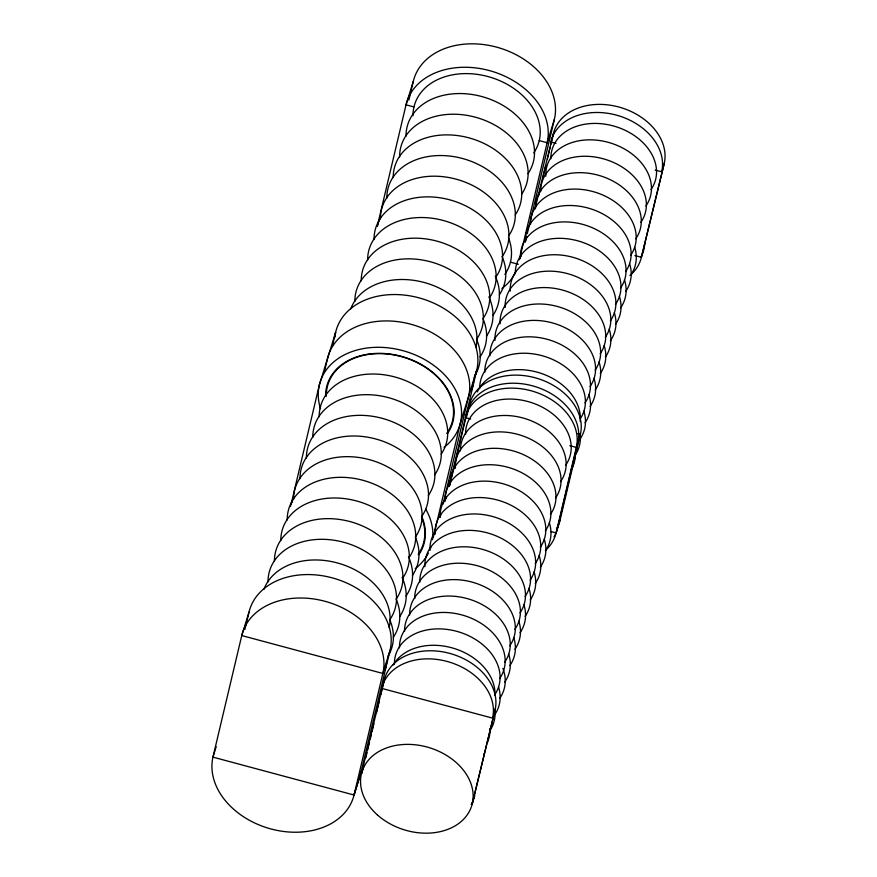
<?xml version="1.0" encoding="UTF-8"?>
<svg xmlns="http://www.w3.org/2000/svg" width="877" height="877" viewBox="0 0 877 877"><rect width="100%" height="100%" fill="white"/><g stroke="black" fill="none" stroke-linecap="round" stroke-linejoin="round"><path stroke-width="1.32" d="M290.572 506.424L290.725 505.755M460.491 422.561L476.825 369.809M244.913 629.445L249.013 612.124A73.087 54.659 17.2 0 1 332.164 577.833A73.087 54.659 17.2 0 1 390.101 650.01L360.853 773.043M291.054 504.385L319.283 385.211L335.606 332.46L332.471 345.702M324.622 370.752L327.45 358.836A73.087 54.659 17.2 0 1 410.326 324.095A73.087 54.659 17.2 0 1 468.658 396.185L443.093 504.122M377.34 226.036L406.04 104.823L413.297 81.386A73.087 54.659 17.2 0 1 496.459 47.095A73.087 54.659 17.2 0 1 554.396 119.272L527.296 233.666M408.879 100.044L413.297 81.386M216.191 746.711L212.958 757.136L354.056 795.022L382.843 673.448A73.087 54.659 17.2 0 0 324.907 601.271A73.087 54.659 17.2 0 0 241.756 635.562L212.958 757.136A73.098 54.659 17.2 0 0 270.971 828.962A73.098 54.659 17.2 0 0 354.056 795.022L354.505 793.553M365.797 757.903L367.046 752.641M367.66 750.01L369.535 742.117M370.16 739.486L371.409 734.224M372.023 731.582L373.898 723.689M376.386 713.165L379.193 701.326M380.75 694.748L384.181 680.278A57.422 42.94 17.2 0 1 449.517 653.332A57.422 42.94 17.2 0 1 495.045 710.041L472.286 803.661L495.045 710.041M433.359 537.13L460.447 422.758M440.583 514.744L439.958 517.397L440.725 514.887M449.276 486.055L476.792 369.962M449.857 485.091L451.107 479.829M451.732 477.198L467.002 412.727A57.422 42.94 17.2 0 1 532.339 385.781A57.422 42.94 17.2 0 1 577.866 442.501L557.608 528.02A57.422 42.94 17.2 0 1 554.012 536.954M466.696 416.476L469.502 404.637A57.422 42.94 17.2 0 1 534.838 377.691A57.422 42.94 17.2 0 1 580.366 434.411L560.107 519.929L556.084 532.931A57.422 42.94 17.2 0 1 546.294 549.605M519.414 259.767L547.138 142.71A73.087 54.659 17.2 0 0 489.202 70.533A73.087 54.659 17.2 0 0 406.04 104.823L413.955 106.95M525.597 240.846L526.671 236.33M534.915 209.099L553.31 133.907A57.422 42.94 17.2 0 1 618.647 106.961A57.422 42.94 17.2 0 1 664.174 163.681L641.416 257.29A57.422 42.94 17.2 0 1 629.927 275.488M538.664 195.746L540.539 187.853M543.027 177.329L545.834 165.49M547.391 158.901L550.197 147.062M550.822 144.431L553.31 133.907M354.111 794.77L361.434 771.047L354.056 795.022M525.652 240.616L525.268 241.778M249.013 612.124L241.756 635.562L382.843 673.448M291.756 502.411L292.271 500.767M377.253 226.398L380.081 217.277M382.8 673.624L390.057 650.186M547.095 142.885L554.352 119.447M384.181 680.278L361.423 773.887L363.571 766.947M470.664 419.031L465.479 417.638L469.502 404.637M520.741 256.424L521.19 254.955M434.773 534.257L435.595 531.572M444.88 501.6L446.086 497.654M520.653 256.775L521.102 255.317M664.174 163.681L641.416 257.29L634.926 255.547M555.996 143.389L550.8 141.997A57.422 42.94 17.2 0 1 616.147 115.051A57.422 42.94 17.2 0 1 661.664 171.771L655.185 170.028M539.223 140.594L547.138 142.71M510.436 262.157L518.34 264.284M577.768 433.709L580.366 434.411L576.342 447.402L556.084 532.931L550.899 531.539M569.864 445.669L576.342 447.402A57.422 42.94 17.2 0 0 530.815 390.693A57.422 42.94 17.2 0 0 465.479 417.638M361.313 771.585A73.098 54.659 17.2 0 1 358.046 780.355M428.393 553.08A73.098 54.659 17.2 0 1 415.238 568.614M291.011 504.582A73.098 54.659 17.2 0 1 293.981 496.93M425.718 509.088A73.098 54.659 17.2 0 1 432.514 539.761M431.045 546.535A73.098 54.659 17.2 0 1 430.3 548.728M263.9 589.421A65.534 49.002 17.2 0 1 340.024 563.703A65.534 49.002 17.2 0 1 389.136 627.614M268.022 581.955A65.534 49.002 17.2 0 1 346.601 543.104A65.534 49.002 17.2 0 1 389.98 619.425M274.424 561.291A65.534 49.002 17.2 0 1 352.993 522.44A65.534 49.002 17.2 0 1 396.382 598.772M280.815 540.627A65.534 49.002 17.2 0 1 359.395 501.776A65.534 49.002 17.2 0 1 402.773 578.107M287.207 519.962A65.534 49.002 17.2 0 1 365.786 481.111A65.534 49.002 17.2 0 1 409.164 557.443M293.609 499.309A65.534 49.002 17.2 0 1 372.188 460.458A65.534 49.002 17.2 0 1 415.566 536.79M300 478.645A65.534 49.002 17.2 0 1 378.579 439.794A65.534 49.002 17.2 0 1 421.958 516.125M306.402 457.98A65.534 49.002 17.2 0 1 384.97 419.129A65.534 49.002 17.2 0 1 428.36 495.461M312.793 437.316A65.534 49.002 17.2 0 1 391.372 398.476A65.534 49.002 17.2 0 1 434.751 474.797M319.184 416.663A65.534 49.002 17.2 0 1 397.763 377.812A65.534 49.002 17.2 0 1 441.153 454.143M325.586 395.998A65.534 49.002 17.2 0 1 404.165 357.147A65.534 49.002 17.2 0 1 447.544 433.479M320.511 408.704A73.087 54.659 17.2 0 1 406.325 351.666A73.087 54.659 17.2 0 1 444.058 447.325M326.288 396.261A64.887 48.52 17.2 0 1 404.187 357.421A64.887 48.52 17.2 0 1 446.722 433.446M386.779 661.817A65.534 49.002 17.2 0 1 384.74 670.401M389.706 619.655A65.534 49.002 17.2 0 1 388.149 655.985M396.108 598.991A65.534 49.002 17.2 0 1 393.258 637.338M402.05 577.318A65.534 49.002 17.2 0 1 399.649 616.674M408.452 556.654A65.534 49.002 17.2 0 1 406.04 596.009M415.292 537.009A65.534 49.002 17.2 0 1 412.442 575.356M421.694 516.356A65.534 49.002 17.2 0 1 418.833 554.692M421.793 517.759A64.887 48.52 17.2 0 1 418.154 554.439M412.968 115.83A64.887 48.52 17.2 0 1 490.769 77.362A64.887 48.52 17.2 0 1 533.731 152.949M406.007 136.198A65.534 49.002 17.2 0 1 484.586 97.347A65.534 49.002 17.2 0 1 527.965 173.679M399.616 156.862A65.534 49.002 17.2 0 1 478.184 118.011A65.534 49.002 17.2 0 1 521.574 194.343M393.214 177.527A65.534 49.002 17.2 0 1 471.793 138.676A65.534 49.002 17.2 0 1 515.172 215.008M386.823 198.18A65.534 49.002 17.2 0 1 465.391 159.329A65.534 49.002 17.2 0 1 508.781 235.661M380.421 218.844A65.534 49.002 17.2 0 1 459 179.993A65.534 49.002 17.2 0 1 502.378 256.325M374.03 239.509A65.534 49.002 17.2 0 1 452.609 200.658A65.534 49.002 17.2 0 1 495.987 276.989M367.627 260.162A65.534 49.002 17.2 0 1 446.207 221.322A65.534 49.002 17.2 0 1 489.596 297.643M361.236 280.826A65.534 49.002 17.2 0 1 439.815 241.975A65.534 49.002 17.2 0 1 483.194 318.307M354.845 301.491A65.534 49.002 17.2 0 1 433.413 262.64A65.534 49.002 17.2 0 1 476.803 338.971M350.712 308.956A65.534 49.002 17.2 0 1 426.836 283.249A65.534 49.002 17.2 0 1 475.959 347.149M334.806 337.36A73.087 54.659 17.2 0 1 420.817 298.355A73.087 54.659 17.2 0 1 474.029 377.888M516.093 270.905A73.098 54.659 17.2 0 1 501.929 288.588M502.115 256.555A65.534 49.002 17.2 0 1 499.254 294.891M495.264 276.2A65.534 49.002 17.2 0 1 492.863 315.556M488.873 296.865A65.534 49.002 17.2 0 1 486.461 336.209M482.92 318.537A65.534 49.002 17.2 0 1 480.07 356.873M476.529 339.202A65.534 49.002 17.2 0 1 474.961 375.531M473.591 381.363A65.534 49.002 17.2 0 1 471.563 389.936M508.474 237.733A64.887 48.52 17.2 0 1 504.845 274.413M446.207 497.084A73.098 54.659 17.2 0 1 444.727 500.328M449.177 480.519A73.098 54.659 17.2 0 1 448.903 486.505M644.77 242.951A57.422 42.94 17.2 0 1 640.857 257.191M560.107 519.929A57.422 42.94 17.2 0 1 556.511 528.864M569.173 478.908A53.903 40.309 17.2 0 1 568.614 480.739M575.312 453.88A53.903 40.309 17.2 0 1 571.333 469.59M580.212 434.51A53.903 40.309 17.2 0 1 574.852 455.645M583.819 411.16A53.903 40.309 17.2 0 1 579.927 439.224M588.895 394.749A53.903 40.309 17.2 0 1 585.014 422.813M593.981 378.327A53.903 40.309 17.2 0 1 590.089 406.402M599.057 361.916A53.903 40.309 17.2 0 1 595.176 389.98M604.143 345.505A53.903 40.309 17.2 0 1 600.252 373.569M609.219 329.083A53.903 40.309 17.2 0 1 605.338 357.158M614.306 312.672A53.903 40.309 17.2 0 1 610.414 340.736M619.381 296.262A53.903 40.309 17.2 0 1 615.501 324.326M624.468 279.84A53.903 40.309 17.2 0 1 620.576 307.915M629.543 263.429A53.903 40.309 17.2 0 1 625.663 291.493M634.63 247.018A53.903 40.309 17.2 0 1 630.738 275.082M477.296 391.898A53.903 40.309 17.2 0 1 538.007 372.396A53.903 40.309 17.2 0 1 580.157 421.486M479.708 388.61A53.903 40.309 17.2 0 1 543.707 356.161A53.903 40.309 17.2 0 1 580.41 418.559M484.795 372.199A53.903 40.309 17.2 0 1 549.408 339.936A53.903 40.309 17.2 0 1 584.937 402.949M489.87 355.777A53.903 40.309 17.2 0 1 554.483 323.514A53.903 40.309 17.2 0 1 590.024 386.538M494.99 340.353A53.903 40.309 17.2 0 1 558.956 306.917A53.903 40.309 17.2 0 1 595.099 370.127M500.065 323.931A53.903 40.309 17.2 0 1 564.032 290.506A53.903 40.309 17.2 0 1 600.186 353.705M505.152 307.52A53.903 40.309 17.2 0 1 569.118 274.084A53.903 40.309 17.2 0 1 605.262 337.294M510.228 291.109A53.903 40.309 17.2 0 1 574.194 257.674A53.903 40.309 17.2 0 1 610.348 320.872M515.281 273.712A53.903 40.309 17.2 0 1 579.894 241.438A53.903 40.309 17.2 0 1 615.424 304.462M520.39 258.276A53.903 40.309 17.2 0 1 584.356 224.841A53.903 40.309 17.2 0 1 620.51 288.051M525.476 241.866A53.903 40.309 17.2 0 1 589.443 208.43A53.903 40.309 17.2 0 1 625.586 271.629M530.519 224.468A53.903 40.309 17.2 0 1 595.132 192.195A53.903 40.309 17.2 0 1 630.673 255.218M535.606 208.046A53.903 40.309 17.2 0 1 600.219 175.784A53.903 40.309 17.2 0 1 635.748 238.807M540.681 191.635A53.903 40.309 17.2 0 1 605.294 159.373A53.903 40.309 17.2 0 1 640.835 222.385M545.801 176.2A53.903 40.309 17.2 0 1 609.767 142.765A53.903 40.309 17.2 0 1 645.911 205.974M550.844 158.803A53.903 40.309 17.2 0 1 615.457 126.54A53.903 40.309 17.2 0 1 650.997 189.564M474.786 795.56A57.422 42.94 17.2 0 1 471.19 804.494M393.291 664.952A53.903 40.309 17.2 0 1 453.299 648.213A53.903 40.309 17.2 0 1 494.979 695.187M394.387 664.251A53.903 40.309 17.2 0 1 459 631.988A53.903 40.309 17.2 0 1 494.54 695.001M399.463 647.829A53.903 40.309 17.2 0 1 464.076 615.566A53.903 40.309 17.2 0 1 499.616 678.59M404.549 631.418A53.903 40.309 17.2 0 1 469.162 599.155A53.903 40.309 17.2 0 1 504.703 662.179M409.625 615.007A53.903 40.309 17.2 0 1 474.238 582.734A53.903 40.309 17.2 0 1 509.778 645.757M414.711 598.585A53.903 40.309 17.2 0 1 479.324 566.323A53.903 40.309 17.2 0 1 514.865 629.346M419.787 582.175A53.903 40.309 17.2 0 1 484.4 549.912A53.903 40.309 17.2 0 1 519.94 612.924M424.906 566.739A53.903 40.309 17.2 0 1 488.873 533.304A53.903 40.309 17.2 0 1 525.027 596.513M429.982 550.328A53.903 40.309 17.2 0 1 493.948 516.893A53.903 40.309 17.2 0 1 530.103 580.103M435.069 533.918A53.903 40.309 17.2 0 1 499.035 500.482A53.903 40.309 17.2 0 1 535.189 563.681M440.111 516.52A53.903 40.309 17.2 0 1 504.724 484.247A53.903 40.309 17.2 0 1 540.265 547.27M445.198 500.098A53.903 40.309 17.2 0 1 509.811 467.836A53.903 40.309 17.2 0 1 545.351 530.859M450.307 484.663A53.903 40.309 17.2 0 1 514.273 451.238A53.903 40.309 17.2 0 1 550.427 514.437M455.393 468.252A53.903 40.309 17.2 0 1 519.359 434.817A53.903 40.309 17.2 0 1 555.514 498.026M460.436 450.855A53.903 40.309 17.2 0 1 525.049 418.592A53.903 40.309 17.2 0 1 560.589 481.616M465.523 434.444A53.903 40.309 17.2 0 1 530.136 402.181A53.903 40.309 17.2 0 1 565.676 465.194M484.093 753.617A53.903 40.309 17.2 0 1 483.589 755.47M489.958 728.535A53.903 40.309 17.2 0 1 487.316 742.644M494.76 709.153A53.903 40.309 17.2 0 1 490.068 730.475M498.498 686.801A53.903 40.309 17.2 0 1 494.606 714.865M502.894 668.417A53.903 40.309 17.2 0 1 499.682 698.454M508.66 653.968A53.903 40.309 17.2 0 1 504.768 682.032M513.736 637.557A53.903 40.309 17.2 0 1 509.844 665.621M518.822 621.135A53.903 40.309 17.2 0 1 514.931 649.21M523.898 604.724A53.903 40.309 17.2 0 1 520.006 632.788M528.984 588.314A53.903 40.309 17.2 0 1 525.093 616.378M534.06 571.892A53.903 40.309 17.2 0 1 530.168 599.967M539.147 555.481A53.903 40.309 17.2 0 1 535.255 583.545M544.222 539.07A53.903 40.309 17.2 0 1 540.331 567.134M549.309 522.648A53.903 40.309 17.2 0 1 545.417 550.723M492.534 718.131L381.681 688.368A57.422 42.94 17.2 0 1 447.018 661.422A57.422 42.94 17.2 0 1 492.534 718.131M377.439 814.952A57.422 42.94 17.2 0 0 471.387 806.741A57.422 42.94 17.2 0 0 401.732 744.628A57.422 42.94 17.2 0 0 377.439 814.952"/></g></svg>
